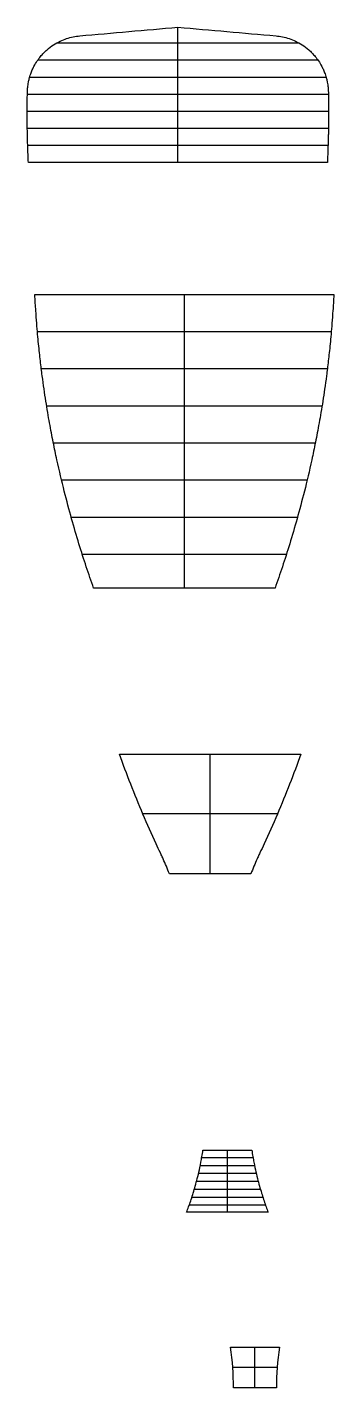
# Model space of a CAD drawing. Header units: millimetres. Extents: x -808 to 105, y 1665 to 2614.
# Drawn here: x -808 to -594, y 1665 to 2614 of the extents above.
import ezdxf

# ---------------------------------------------------------------- set-up
doc = ezdxf.new("R2010")
doc.units = ezdxf.units.MM
doc.header["$MEASUREMENT"] = 0
doc.layers.add('DEFAULT', color=7, linetype='Continuous')

msp = doc.modelspace()

# ---------------------------------------------------------------- linework, layer by layer
at = {"layer": 'DEFAULT'}
for points, degree in [([(-771.02, 2607.53), (-748.19, 2609.54), (-725.36, 2611.55), (-702.52, 2613.55)], 3), ([(-702.52, 2613.55), (-679.69, 2611.55), (-656.86, 2609.54), (-634.03, 2607.53)], 3), ([(-787.01, 2602.6), (-702.52, 2602.6), (-618.04, 2602.6)], 2), ([(-800.2, 2590.71), (-702.52, 2590.71), (-604.85, 2590.71)], 2), ([(-805.93, 2578.81), (-702.52, 2578.81), (-599.12, 2578.81)], 2), ([(-807.56, 2566.91), (-702.52, 2566.91), (-597.49, 2566.91)], 2), ([(-807.68, 2555.01), (-702.52, 2555.01), (-597.37, 2555.01)], 2), ([(-807.6, 2543.11), (-702.52, 2543.11), (-597.45, 2543.11)], 2), ([(-807.32, 2531.21), (-702.52, 2531.21), (-597.73, 2531.21)], 2), ([(-598.21, 2519.32), (-702.52, 2519.32), (-806.84, 2519.32)], 2), ([(-802.32, 2427.19), (-698.01, 2427.19), (-593.7, 2427.19)], 2), ([(-800.56, 2401.37), (-698.01, 2401.37), (-595.46, 2401.37)], 2), ([(-797.83, 2375.53), (-698.01, 2375.53), (-598.19, 2375.53)], 2), ([(-794.12, 2349.66), (-698.01, 2349.66), (-601.9, 2349.66)], 2), ([(-789.42, 2323.79), (-698.01, 2323.79), (-606.6, 2323.79)], 2), ([(-783.72, 2297.92), (-698.01, 2297.92), (-612.3, 2297.92)], 2), ([(-777.02, 2272.05), (-698.01, 2272.05), (-619, 2272.05)], 2), ([(-769.31, 2246.21), (-698.01, 2246.21), (-626.71, 2246.21)], 2), ([(-634.72, 2222.44), (-698.01, 2222.44), (-761.3, 2222.44)], 2), ([(-680, 2023.29), (-680, 2051.12), (-680, 2078.95), (-680, 2106.78)], 3), ([(-633.03, 2065.03), (-680, 2065.03), (-726.97, 2065.03)], 2), ([(-685.84, 1825.53), (-667.97, 1825.53), (-650.11, 1825.53)], 2), ([(-685.03, 1830.61), (-667.97, 1830.61), (-650.92, 1830.61)], 2), ([(-688.08, 1814.49), (-667.97, 1814.49), (-647.87, 1814.49)], 2), ([(-686.88, 1820.01), (-667.97, 1820.01), (-649.07, 1820.01)], 2), ([(-690.98, 1803.43), (-667.97, 1803.43), (-644.96, 1803.43)], 2), ([(-689.45, 1808.96), (-667.97, 1808.96), (-646.5, 1808.96)], 2), ([(-692.68, 1797.91), (-667.97, 1797.91), (-643.26, 1797.91)], 2), ([(-639.52, 1787.3), (-667.97, 1787.3), (-696.43, 1787.3)], 2), ([(-694.55, 1792.38), (-667.97, 1792.38), (-641.39, 1792.38)], 2), ([(-648.71, 1664.92), (-648.71, 1674.34), (-648.71, 1683.76), (-648.71, 1693.18)], 3), ([(-633.19, 1679.05), (-648.71, 1679.05), (-664.22, 1679.05)], 2)]:
    msp.add_open_spline(points, degree=degree, dxfattribs=at)
for points, knots in [([(-702.52, 2519.32), (-702.52, 2523.28), (-702.52, 2531.21), (-702.52, 2543.11), (-702.52, 2555.01), (-702.52, 2566.91), (-702.52, 2578.81), (-702.52, 2590.71), (-702.52, 2602.29), (-702.52, 2609.9), (-702.52, 2613.55)], [0, 0, 0, 0, 0.01258317, 0.02516633, 0.0377495, 0.05033267, 0.06291584, 0.075499, 0.08808217, 0.09966824, 0.09966824, 0.09966824, 0.09966824]), ([(-807.52, 2568.43), (-807.51, 2568.99), (-807.5, 2569.22), (-807.48, 2569.73), (-807.47, 2569.93), (-807.43, 2570.49), (-807.41, 2570.79), (-807.33, 2571.61), (-807.29, 2572.04), (-807.14, 2573.21), (-807.05, 2573.82), (-806.86, 2574.93), (-806.76, 2575.41), (-806.57, 2576.31), (-806.48, 2576.73), (-806.19, 2577.89), (-806, 2578.57), (-805.62, 2579.83), (-805.43, 2580.4), (-804.86, 2582.02), (-804.48, 2582.95), (-803.72, 2584.67), (-803.34, 2585.45), (-802.2, 2587.64), (-801.44, 2588.88), (-799.92, 2591.15), (-799.16, 2592.15), (-797.64, 2594), (-796.88, 2594.84), (-795.36, 2596.4), (-794.6, 2597.12), (-792.31, 2599.12), (-790.79, 2600.25), (-787.75, 2602.23), (-786.23, 2603.07), (-783.19, 2604.52), (-781.67, 2605.13), (-778.62, 2606.14), (-777.1, 2606.55), (-774.06, 2607.18), (-772.54, 2607.4), (-771.02, 2607.53)], [0, 0, 0, 0, 0.00005687, 0.00005687, 0.00011373, 0.00011373, 0.00022747, 0.00022747, 0.00045494, 0.00045494, 0.00090987, 0.00090987, 0.00136481, 0.00136481, 0.00181975, 0.00181975, 0.00272962, 0.00272962, 0.00363949, 0.00363949, 0.00545924, 0.00545924, 0.00727898, 0.00727898, 0.01092277, 0.01092277, 0.01456657, 0.01456657, 0.0182029, 0.0182029, 0.02183924, 0.02183924, 0.02912983, 0.02912983, 0.03640256, 0.03640256, 0.04368781, 0.04368781, 0.05096812, 0.05096812, 0.05824861, 0.05824861, 0.05824861, 0.05824861]), ([(-634.03, 2607.53), (-630.99, 2607.27), (-627.94, 2606.65), (-623.38, 2605.13), (-621.86, 2604.52), (-618.82, 2603.07), (-617.29, 2602.22), (-614.25, 2600.25), (-612.73, 2599.12), (-610.45, 2597.12), (-609.69, 2596.4), (-608.17, 2594.84), (-607.41, 2594), (-605.89, 2592.15), (-605.13, 2591.14), (-603.61, 2588.88), (-602.85, 2587.64), (-601.71, 2585.46), (-601.33, 2584.68), (-600.57, 2582.96), (-600.19, 2582.02), (-599.62, 2580.4), (-599.43, 2579.83), (-599.05, 2578.57), (-598.86, 2577.89), (-598.57, 2576.73), (-598.47, 2576.31), (-598.28, 2575.41), (-598.19, 2574.93), (-598, 2573.82), (-597.9, 2573.21), (-597.76, 2572.04), (-597.71, 2571.61), (-597.64, 2570.79), (-597.62, 2570.49), (-597.58, 2569.93), (-597.57, 2569.72), (-597.55, 2569.22), (-597.54, 2568.99), (-597.52, 2568.43)], [2.058249, 2.058249, 2.058249, 2.058249, 2.308299, 2.308299, 2.433335, 2.433335, 2.558348, 2.558348, 2.683217, 2.683217, 2.74578, 2.74578, 2.808344, 2.808344, 2.870805, 2.870805, 2.933267, 2.933267, 2.964513, 2.964513, 2.995758, 2.995758, 3.011381, 3.011381, 3.027003, 3.027003, 3.034815, 3.034815, 3.042626, 3.042626, 3.050437, 3.050437, 3.054343, 3.054343, 3.056296, 3.056296, 3.057272, 3.057272, 3.058249, 3.058249, 3.058249, 3.058249]), ([(-806.84, 2519.32), (-806.92, 2521.02), (-807, 2522.84), (-807.17, 2526.9), (-807.26, 2529.12), (-807.38, 2533.13), (-807.42, 2534.58), (-807.49, 2537.09), (-807.51, 2537.99), (-807.55, 2539.98), (-807.57, 2541.07), (-807.61, 2543.66), (-807.63, 2545.03), (-807.66, 2547.94), (-807.66, 2548.58), (-807.67, 2549.88), (-807.68, 2550.35), (-807.68, 2551.37), (-807.68, 2551.74), (-807.68, 2553.01), (-807.68, 2554.44), (-807.68, 2556.16), (-807.68, 2556.63), (-807.67, 2557.64), (-807.67, 2558.05), (-807.66, 2559.18), (-807.66, 2559.77), (-807.63, 2562.47), (-807.61, 2563.84), (-807.57, 2566.38), (-807.55, 2567.45), (-807.52, 2568.43)], [5.05824861, 5.05824861, 5.05824861, 5.05824861, 5.07037099, 5.07037099, 5.08249175, 5.08249175, 5.08855181, 5.08855181, 5.09157739, 5.09157739, 5.09460297, 5.09460297, 5.09763619, 5.09763619, 5.0983945, 5.0983945, 5.09877365, 5.09877365, 5.09896323, 5.09896323, 5.0991528, 5.0991528, 5.09953195, 5.09953195, 5.09991111, 5.09991111, 5.10066941, 5.10066941, 5.10370035, 5.10370035, 5.10673129, 5.10673129, 5.10673129, 5.10673129]), ([(-597.52, 2568.43), (-597.5, 2567.45), (-597.48, 2566.38), (-597.44, 2563.84), (-597.42, 2562.48), (-597.39, 2559.77), (-597.39, 2559.18), (-597.38, 2558.05), (-597.38, 2557.64), (-597.37, 2556.63), (-597.37, 2556.16), (-597.37, 2554.43), (-597.37, 2553.01), (-597.37, 2551.74), (-597.37, 2551.37), (-597.37, 2550.35), (-597.38, 2549.87), (-597.38, 2548.58), (-597.39, 2547.94), (-597.42, 2545.03), (-597.44, 2543.66), (-597.48, 2541.07), (-597.5, 2539.98), (-597.54, 2537.99), (-597.56, 2537.09), (-597.63, 2534.57), (-597.67, 2533.12), (-597.79, 2529.11), (-597.88, 2526.9), (-598.05, 2522.84), (-598.13, 2521.02), (-598.21, 2519.32)], [3.0582486, 3.0582486, 3.0582486, 3.0582486, 3.1206984, 3.1206984, 3.1831483, 3.1831483, 3.1987918, 3.1987918, 3.2066135, 3.2066135, 3.2144353, 3.2144353, 3.2183461, 3.2183461, 3.222257, 3.222257, 3.2300787, 3.2300787, 3.2457222, 3.2457222, 3.3082962, 3.3082962, 3.3707071, 3.3707071, 3.4331181, 3.4331181, 3.5583003, 3.5583003, 3.808149, 3.808149, 4.0582486, 4.0582486, 4.0582486, 4.0582486]), ([(-761.3, 2222.44), (-763.01, 2227.25), (-764.72, 2232.22), (-768.14, 2242.51), (-769.85, 2247.84), (-773.27, 2258.96), (-774.97, 2264.75), (-778.39, 2276.94), (-780.1, 2283.32), (-783.52, 2296.92), (-785.23, 2304.12), (-787.79, 2315.85), (-788.64, 2319.92), (-790.35, 2328.45), (-791.21, 2332.92), (-792.92, 2342.41), (-793.77, 2347.42), (-795.48, 2358.26), (-796.34, 2364.08), (-797.62, 2373.81), (-798.05, 2377.22), (-798.9, 2384.54), (-799.33, 2388.44), (-799.97, 2394.89), (-800.18, 2397.14), (-800.61, 2401.91), (-800.82, 2404.43), (-801.25, 2409.87), (-801.47, 2412.79), (-801.89, 2419.3), (-802.11, 2422.87), (-802.32, 2427.19)], [2, 2, 2, 2, 2.0260711, 2.0260711, 2.052131, 2.052131, 2.0781733, 2.0781733, 2.1042262, 2.1042262, 2.1302652, 2.1302652, 2.1432908, 2.1432908, 2.1563164, 2.1563164, 2.1693591, 2.1693591, 2.1824019, 2.1824019, 2.1889136, 2.1889136, 2.1954253, 2.1954253, 2.1986812, 2.1986812, 2.2019371, 2.2019371, 2.2051929, 2.2051929, 2.2084488, 2.2084488, 2.2084488, 2.2084488]), ([(-698.01, 2222.44), (-698.01, 2230.36), (-698.01, 2246.89), (-698.01, 2272.05), (-698.01, 2297.92), (-698.01, 2323.79), (-698.01, 2349.67), (-698.01, 2375.53), (-698.01, 2401.38), (-698.01, 2418.59), (-698.01, 2427.19)], [6.0666392, 6.0666392, 6.0666392, 6.0666392, 6.091809, 6.1191485, 6.1464879, 6.1738274, 6.2011669, 6.2285064, 6.2558458, 6.2831853, 6.2831853, 6.2831853, 6.2831853]), ([(-593.7, 2427.19), (-593.8, 2425.03), (-593.91, 2423.06), (-594.12, 2419.39), (-594.23, 2417.67), (-594.55, 2412.78), (-594.77, 2409.86), (-595.19, 2404.42), (-595.41, 2401.9), (-595.83, 2397.13), (-596.05, 2394.88), (-596.69, 2388.43), (-597.12, 2384.53), (-597.97, 2377.21), (-598.4, 2373.79), (-599.68, 2364.07), (-600.53, 2358.26), (-602.24, 2347.43), (-603.1, 2342.42), (-604.81, 2332.93), (-605.66, 2328.47), (-607.37, 2319.93), (-608.23, 2315.87), (-610.79, 2304.13), (-612.5, 2296.92), (-615.92, 2283.31), (-617.63, 2276.92), (-621.05, 2264.74), (-622.76, 2258.95), (-626.17, 2247.83), (-627.88, 2242.5), (-631.3, 2232.21), (-633.01, 2227.25), (-634.72, 2222.44)], [0, 0, 0, 0, 0.007813, 0.007813, 0.015626, 0.015626, 0.031252, 0.031252, 0.046878, 0.046878, 0.062504, 0.062504, 0.093756, 0.093756, 0.125008, 0.125008, 0.187519, 0.187519, 0.250029, 0.250029, 0.312512, 0.312512, 0.374996, 0.374996, 0.500057, 0.500057, 0.625067, 0.625067, 0.750038, 0.750038, 0.87505, 0.87505, 1, 1, 1, 1]), ([(-651.55, 2023.29), (-650.2, 2026.81), (-648.76, 2030.28), (-646.79, 2034.67), (-646.36, 2035.62), (-645.7, 2037.03), (-645.48, 2037.5), (-644.29, 2040), (-643.33, 2042.03), (-639.18, 2050.95), (-636.09, 2057.87), (-630.15, 2071.77), (-627.3, 2078.74), (-621.83, 2092.72), (-619.21, 2099.73), (-616.71, 2106.78), (-658.9, 2106.78), (-701.09, 2106.78), (-743.29, 2106.78), (-740.78, 2099.73), (-738.17, 2092.73), (-732.7, 2078.74), (-729.85, 2071.77), (-723.91, 2057.87), (-720.82, 2050.95), (-716.67, 2042.04), (-715.71, 2040.01), (-714.52, 2037.51), (-714.3, 2037.04), (-713.64, 2035.63), (-713.21, 2034.68), (-711.24, 2030.29), (-709.8, 2026.81), (-708.45, 2023.29), (-689.48, 2023.29), (-670.51, 2023.29), (-651.55, 2023.29)], [0, 0, 0, 0, 0.24979, 0.24979, 0.318738, 0.318738, 0.353215, 0.353215, 0.502127, 0.502127, 1.004863, 1.004863, 1.504024, 1.504024, 2, 2, 2, 3, 3, 3, 3.495743, 3.495743, 3.995105, 3.995105, 4.497577, 4.497577, 4.646671, 4.646671, 4.681098, 4.681098, 4.749945, 4.749945, 5, 5, 5, 6, 6, 6, 6]), ([(-696.43, 1787.3), (-695.48, 1789.79), (-694.53, 1792.4), (-692.63, 1798.02), (-691.68, 1801.01), (-690.25, 1805.96), (-689.78, 1807.69), (-688.83, 1811.35), (-688.35, 1813.28), (-687.4, 1817.45), (-686.93, 1819.68), (-686.21, 1823.41), (-685.98, 1824.72), (-685.5, 1827.51), (-685.27, 1828.99), (-685.03, 1830.61)], [3, 3, 3, 3, 3.01117566, 3.01117566, 3.02235184, 3.02235184, 3.02793935, 3.02793935, 3.03352773, 3.03352773, 3.0391182, 3.0391182, 3.04191044, 3.04191044, 3.04470268, 3.04470268, 3.04470268, 3.04470268]), ([(-667.97, 1787.3), (-667.97, 1789), (-667.97, 1792.53), (-667.97, 1797.91), (-667.97, 1803.43), (-667.97, 1808.96), (-667.97, 1814.49), (-667.97, 1820.01), (-667.97, 1825.39), (-667.97, 1828.92), (-667.97, 1830.61)], [2.9250466, 2.9250466, 2.9250466, 2.9250466, 2.950487, 2.9780972, 3.0057073, 3.0333175, 3.0609277, 3.0885378, 3.116148, 3.1415884, 3.1415884, 3.1415884, 3.1415884]), ([(-650.92, 1830.61), (-650.68, 1828.99), (-650.44, 1827.5), (-649.97, 1824.71), (-649.73, 1823.4), (-649.02, 1819.68), (-648.54, 1817.45), (-647.6, 1813.29), (-647.12, 1811.35), (-646.17, 1807.69), (-645.7, 1805.96), (-644.27, 1801.01), (-643.32, 1798.02), (-641.42, 1792.4), (-640.47, 1789.79), (-639.52, 1787.3)], [1, 1, 1, 1, 1.062546, 1.062546, 1.125092, 1.125092, 1.249929, 1.249929, 1.37495, 1.37495, 1.50005, 1.50005, 1.750086, 1.750086, 2, 2, 2, 2]), ([(-663.71, 1664.92), (-653.71, 1664.92), (-643.71, 1664.92), (-633.71, 1664.92), (-633.71, 1674.37), (-633.02, 1683.82), (-631.65, 1693.18), (-643.02, 1693.18), (-654.39, 1693.18), (-665.76, 1693.18), (-664.39, 1683.82), (-663.71, 1674.37), (-663.71, 1664.92)], [0, 0, 0, 0, 0.572596, 0.572596, 0.572596, 1.145192, 1.145192, 1.145192, 1.717788, 1.717788, 1.717788, 2.290383, 2.290383, 2.290383, 2.290383])]:
    msp.add_open_spline(points, degree=3, knots=knots, dxfattribs=at)

doc.saveas('drawing.dxf')
